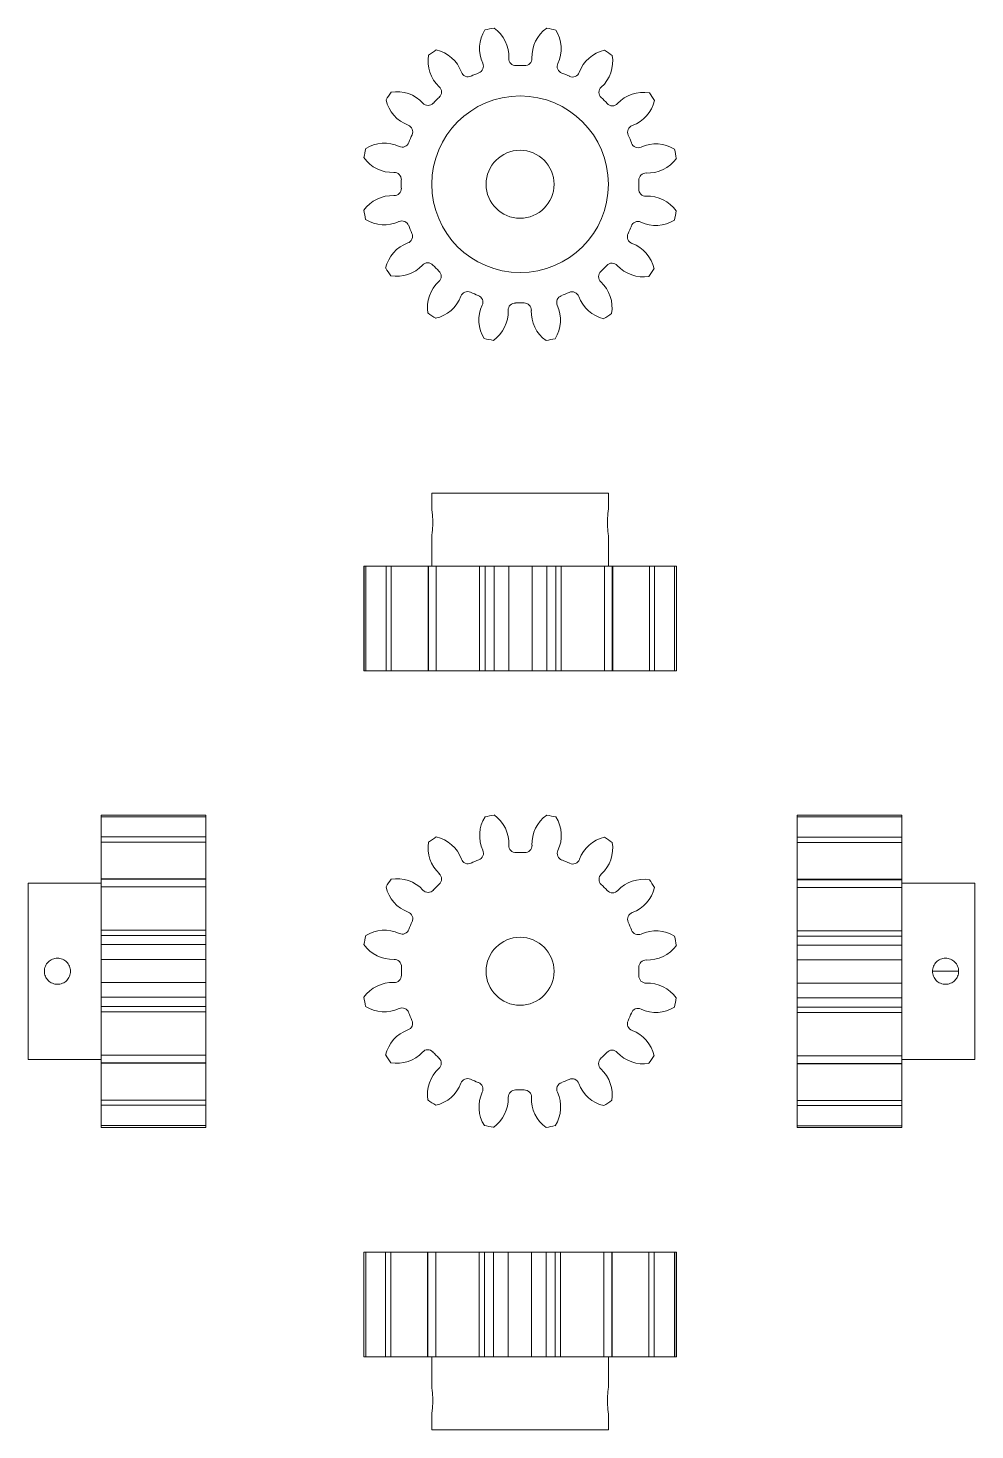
# Model space of a CAD drawing. Header units: millimetres. Extents: x -23 to 67, y -25 to 109.
import ezdxf

# ---------------------------------------------------------------- set-up
doc = ezdxf.new("R2010")
doc.units = ezdxf.units.MM

# ---------------------------------------------------------------- blocks, each defined once
blk = doc.blocks.new('A$C5B1C5D42')
at = {"color": 0, "linetype": 'Continuous', "lineweight": 0, "extrusion": (2.34144e-16, 0, -1)}
blk.add_circle((-21.31, 17.57), 3.25, dxfattribs=at)
at = {"color": 0, "linetype": 'Continuous', "lineweight": 0}
for centre, radius, start, end in [((20.81, 30.55), 3.37, 147.8391, 204.6808), ((21.31, 17.57), 15.15, 99.4449, 102.8008), ((16.87, 29.78), 3.37, 357.5649, 54.4066), ((25.81, 29.76), 3.37, 125.3391, 182.1808), ((21.31, 17.57), 15.15, 76.9449, 80.3008), ((21.88, 30.55), 3.37, 335.0649, 31.9066), ((15.88, 29.37), 3.37, 170.3391, 227.1808), ((21.31, 17.57), 15.15, 121.9449, 125.3008), ((12.53, 27.15), 3.37, 20.0649, 76.9066), ((30.14, 27.11), 3.37, 102.8391, 159.6808), ((26.8, 29.34), 3.37, 312.5649, 9.4066), ((21.31, 17.57), 15.15, 54.4449, 57.8008), ((21.31, 17.57), 11.36, 110.3288, 114.4169), ((21.31, 17.57), 11.36, 87.8288, 91.9169), ((21.31, 17.57), 11.37, 65.3288, 69.4168), ((21.31, 17.57), 15.15, 144.4449, 147.8008), ((11.77, 26.39), 3.37, 192.8391, 249.6808), ((9.53, 23.06), 3.37, 42.5649, 99.4066), ((21.31, 17.57), 11.37, 132.8288, 136.9167), ((21.31, 17.57), 11.37, 42.8288, 46.9168), ((33.12, 23), 3.37, 80.3391, 137.1808), ((30.89, 26.35), 3.37, 290.0649, 346.9066), ((21.31, 17.57), 15.15, 31.9449, 35.3008), ((8.33, 18.13), 3.37, 65.0649, 121.9066), ((21.31, 17.57), 11.37, 155.3288, 159.4169), ((21.31, 17.57), 11.36, 20.3288, 24.4169), ((21.31, 17.57), 15.15, 166.9449, 170.3008), ((34.3, 18.07), 3.37, 57.8391, 114.6808), ((21.31, 17.57), 15.15, 9.4449, 12.8008), ((9.12, 22.07), 3.37, 215.3391, 272.1808), ((33.52, 22.01), 3.37, 267.5649, 324.4066), ((21.31, 17.57), 11.36, 177.8288, 181.9169), ((21.31, 17.57), 11.37, 357.8288, 1.9169), ((9.1, 13.12), 3.37, 87.5649, 144.4066), ((33.5, 13.07), 3.37, 35.3391, 92.1808), ((21.31, 17.57), 15.15, 189.4449, 192.8008), ((21.31, 17.57), 15.15, 346.9449, 350.3008), ((8.33, 17.06), 3.37, 237.8391, 294.6808), ((21.31, 17.57), 11.37, 200.3288, 204.4169), ((21.31, 17.57), 11.37, 335.3288, 339.4167), ((34.3, 17), 3.37, 245.0649, 301.9066), ((11.73, 8.79), 3.37, 110.0649, 166.9066), ((30.85, 8.74), 3.37, 12.8391, 69.6808), ((21.31, 17.57), 15.15, 211.9449, 215.3008), ((9.51, 12.13), 3.37, 260.3391, 317.1808), ((21.31, 17.57), 11.37, 222.8288, 226.9168), ((21.31, 17.57), 11.36, 312.8288, 316.9169), ((33.09, 12.08), 3.37, 222.5649, 279.4066), ((21.31, 17.57), 15.15, 324.4449, 327.8008), ((15.82, 5.79), 3.37, 132.5649, 189.4066), ((26.75, 5.76), 3.37, 350.3391, 47.1808), ((12.49, 8.03), 3.37, 282.8391, 339.6808), ((21.31, 17.57), 11.37, 245.3288, 249.4168), ((21.31, 17.57), 11.36, 290.3288, 294.4169), ((30.09, 7.99), 3.37, 200.0649, 256.9066), ((20.75, 4.58), 3.37, 155.0649, 211.9066), ((16.81, 5.38), 3.37, 305.3391, 2.1808), ((21.31, 17.57), 11.36, 267.8288, 271.9169), ((25.76, 5.36), 3.37, 177.5649, 234.4066), ((21.82, 4.58), 3.37, 327.8391, 24.6808), ((21.31, 17.57), 15.15, 234.4449, 237.8008), ((21.31, 17.57), 15.15, 301.9449, 305.3008), ((21.31, 17.57), 15.15, 256.9449, 260.3008), ((21.31, 17.57), 15.15, 279.4449, 282.8008)]:
    blk.add_arc(centre, radius, start, end, dxfattribs=at)
at = {"color": 0, "linetype": 'Continuous', "lineweight": 0, "extrusion": (2.34144e-16, 1.54074e-33, -1)}
for centre, start, end in [((-20.91, 29.6), 268.0831, 2.4351), ((-9.27, 17.16), 178.0831, 272.4351), ((-21.72, 5.53), 88.0831, 182.4351)]:
    blk.add_arc(centre, 0.68, start, end, dxfattribs=at)
at = {"color": 0, "linetype": 'Continuous', "lineweight": 0, "extrusion": (2.34144e-16, 0, -1)}
for centre, start, end in [((-21.77, 29.6), 177.8192, 272.1712), ((-13.12, 26.4), 132.8192, 227.1712), ((-29.54, 26.36), 313.082, 47.4351), ((-30.15, 25.75), 222.8192, 317.1712), ((-32.28, 22.55), 335.5831, 69.9351), ((-9.28, 18.02), 87.8192, 182.1712), ((-32.59, 13.33), 20.5812, 114.9351), ((-10.35, 12.59), 155.5831, 249.9351), ((-32.26, 12.54), 290.3192, 24.6712), ((-12.48, 9.38), 42.8192, 137.1712), ((-30.11, 9.34), 43.0831, 137.4351), ((-16.29, 6.62), 20.3192, 114.6712), ((-17.08, 6.29), 110.5822, 204.9351), ((-25.5, 6.27), 335.3192, 69.6712), ((-20.86, 5.53), 357.8192, 92.1712)]:
    blk.add_arc(centre, 0.68, start, end, dxfattribs=at)
at = {"color": 0, "linetype": 'Continuous', "lineweight": 0, "extrusion": (2.34144e-16, 1.2326e-32, -1)}
for centre, start, end in [((-16.33, 28.53), 245.5831, 339.9351), ((-25.55, 28.84), 290.5816, 24.9351), ((-26.34, 28.51), 200.3192, 294.6712), ((-10.04, 21.8), 200.5831, 294.9351), ((-10.02, 13.38), 65.3192, 159.6712), ((-26.29, 6.6), 65.5831, 159.9351)]:
    blk.add_arc(centre, 0.68, start, end, dxfattribs=at)
at = {"color": 0, "linetype": 'Continuous', "lineweight": 0, "extrusion": (2.34144e-16, -2.46519e-32, -1)}
for centre, start, end in [((-17.13, 28.86), 155.3192, 249.6712), ((-13.09, 8.77), 133.082, 227.4351), ((-29.5, 8.73), 312.8192, 47.1712)]:
    blk.add_arc(centre, 0.68, start, end, dxfattribs=at)
at = {"color": 0, "linetype": 'Continuous', "lineweight": 0, "extrusion": (2.34144e-16, 2.46519e-32, -1)}
blk.add_arc((-12.52, 25.79), 0.68, 223.0813, 317.4351, dxfattribs=at)
at = {"color": 0, "linetype": 'Continuous', "lineweight": 0, "extrusion": (2.34144e-16, -1.2326e-32, -1)}
for centre, start, end in [((-10.37, 22.59), 110.3192, 204.6712), ((-32.61, 21.75), 245.3192, 339.6712)]:
    blk.add_arc(centre, 0.68, start, end, dxfattribs=at)
at = {"color": 0, "linetype": 'Continuous', "lineweight": 0, "extrusion": (2.34144e-16, -1.54074e-33, -1)}
blk.add_arc((-33.35, 17.97), 0.68, 358.0831, 92.4351, dxfattribs=at)
at = {"color": 0, "linetype": 'Continuous', "lineweight": 0, "extrusion": (2.34144e-16, -3.08149e-33, -1)}
blk.add_arc((-33.35, 17.11), 0.68, 267.8192, 2.1712, dxfattribs=at)
blk = doc.blocks.new('A$C5510505C')
at = {"color": 0, "linetype": 'Continuous', "lineweight": 0, "extrusion": (0, 1, 2.22045e-16)}
for p, q in [((6.54, 17), (6.36, 17)), ((6.36, 7), (6.36, 17)), ((8.45, 17), (6.54, 17)), ((6.54, 7), (6.54, 17)), ((8.95, 17), (8.45, 17)), ((8.45, 7), (8.45, 17)), ((11.98, 17), (8.95, 17)), ((8.95, 7), (8.95, 17)), ((11.98, 17), (12.46, 17)), ((12.5, 17), (12.46, 17)), ((12.46, 7), (12.46, 17)), ((13.24, 17), (12.5, 17)), ((12.5, 7), (12.5, 17)), ((15.65, 17), (13.24, 17)), ((13.24, 7), (13.24, 17)), ((15.65, 17), (16.57, 17)), ((17.32, 17), (16.57, 17)), ((17.32, 17), (17.38, 17)), ((17.89, 17), (17.38, 17)), ((17.38, 7), (17.38, 17)), ((18.76, 17), (17.89, 17)), ((17.89, 7), (17.89, 17)), ((20.18, 17), (18.76, 17)), ((18.76, 7), (18.76, 17)), ((20.18, 17), (20.88, 17)), ((20.18, 7), (20.18, 17)), ((21.69, 17), (20.88, 17)), ((21.69, 17), (22.39, 17)), ((23.8, 17), (22.39, 17)), ((22.39, 7), (22.39, 17)), ((24.67, 17), (23.8, 17)), ((23.8, 7), (23.8, 17)), ((25.19, 17), (24.67, 17)), ((24.67, 7), (24.67, 17)), ((25.19, 17), (25.26, 17)), ((25.19, 7), (25.19, 17)), ((26.01, 17), (25.26, 17)), ((26.01, 17), (26.93, 17)), ((29.33, 17), (26.93, 17)), ((30.07, 17), (29.33, 17)), ((29.33, 7), (29.33, 17)), ((30.12, 17), (30.07, 17)), ((30.07, 7), (30.07, 17)), ((30.12, 17), (30.61, 17)), ((30.12, 7), (30.12, 17)), ((33.64, 17), (30.61, 17)), ((34.14, 17), (33.64, 17)), ((33.64, 7), (33.64, 17)), ((36.08, 17), (34.14, 17)), ((34.14, 7), (34.14, 17)), ((36.25, 17), (36.08, 17)), ((36.08, 7), (36.08, 17)), ((36.26, 17), (36.25, 17)), ((36.25, 7), (36.25, 17)), ((36.26, 7), (36.26, 17)), ((6.54, 7), (6.36, 7)), ((8.45, 7), (6.54, 7)), ((8.95, 7), (8.45, 7)), ((11.98, 7), (8.95, 7)), ((11.98, 7), (12.46, 7)), ((12.5, 7), (12.46, 7)), ((13.24, 7), (12.5, 7)), ((12.87, 7), (12.87, 4.06)), ((15.65, 7), (13.24, 7)), ((15.65, 7), (16.57, 7)), ((17.32, 7), (16.57, 7)), ((17.32, 7), (17.38, 7)), ((17.89, 7), (17.38, 7)), ((18.76, 7), (17.89, 7)), ((20.18, 7), (18.76, 7)), ((20.18, 7), (20.88, 7)), ((21.69, 7), (20.88, 7)), ((21.69, 7), (22.39, 7)), ((23.8, 7), (22.39, 7)), ((24.67, 7), (23.8, 7)), ((25.19, 7), (24.67, 7)), ((25.19, 7), (25.26, 7)), ((26.01, 7), (25.26, 7)), ((26.01, 7), (26.93, 7)), ((29.33, 7), (26.93, 7)), ((30.07, 7), (29.33, 7)), ((29.76, 7), (29.76, 4.06)), ((30.12, 7), (30.07, 7)), ((30.12, 7), (30.61, 7)), ((33.64, 7), (30.61, 7)), ((34.14, 7), (33.64, 7)), ((36.08, 7), (34.14, 7)), ((36.25, 7), (36.08, 7)), ((36.26, 7), (36.25, 7)), ((12.87, 1.56), (12.87, 0)), ((29.76, 1.56), (29.76, 0)), ((12.87, 0), (29.76, 0))]:
    blk.add_line(p, q, dxfattribs=at)
at = {"color": 0, "linetype": 'Continuous', "lineweight": 0}
for points, knots in [([(12.87, 4.06), (12.87, 4.06), (12.87, 4.03), (12.89, 3.9), (12.9, 3.81), (12.92, 3.59), (12.94, 3.45), (12.95, 3.14), (12.96, 2.97), (12.96, 2.81)], [9.434246, 9.434246, 9.434246, 9.434246, 9.903669, 9.903669, 10.375261, 10.375261, 10.846867, 10.846867, 11.318473, 11.318473, 11.318473, 11.318473]), ([(29.67, 2.81), (29.67, 2.97), (29.67, 3.14), (29.69, 3.45), (29.7, 3.59), (29.73, 3.81), (29.74, 3.9), (29.76, 4.03), (29.76, 4.06), (29.76, 4.06)], [0, 0, 0, 0, 0.471607, 0.471607, 0.943214, 0.943214, 1.414813, 1.414813, 1.886412, 1.886412, 1.886412, 1.886412]), ([(12.96, 2.81), (12.96, 2.66), (12.95, 2.49), (12.94, 2.18), (12.92, 2.04), (12.9, 1.82), (12.89, 1.72), (12.87, 1.59), (12.87, 1.56), (12.87, 1.56)], [3.772824, 3.772824, 3.772824, 3.772824, 4.24443, 4.24443, 4.716037, 4.716037, 5.187629, 5.187629, 5.657052, 5.657052, 5.657052, 5.657052]), ([(29.76, 1.56), (29.76, 1.56), (29.76, 1.59), (29.74, 1.72), (29.73, 1.82), (29.7, 2.04), (29.69, 2.18), (29.67, 2.49), (29.67, 2.66), (29.67, 2.81)], [5.659236, 5.659236, 5.659236, 5.659236, 6.130836, 6.130836, 6.602435, 6.602435, 7.074042, 7.074042, 7.545649, 7.545649, 7.545649, 7.545649])]:
    blk.add_open_spline(points, degree=3, knots=knots, dxfattribs=at)
blk = doc.blocks.new('A$C510804FA')
at = {"color": 0, "linetype": 'Continuous', "lineweight": 0, "extrusion": (2.22045e-16, 1, 2.22045e-16)}
for p, q in [((-32.34, 17), (-32.51, 17)), ((-32.51, 7), (-32.51, 17)), ((-30.43, 17), (-32.34, 17)), ((-32.34, 7), (-32.34, 17)), ((-29.93, 17), (-30.43, 17)), ((-30.43, 7), (-30.43, 17)), ((-26.9, 17), (-29.93, 17)), ((-29.93, 7), (-29.93, 17)), ((-26.9, 17), (-26.42, 17)), ((-26.38, 17), (-26.42, 17)), ((-26.42, 7), (-26.42, 17)), ((-25.64, 17), (-26.38, 17)), ((-26.38, 7), (-26.38, 17)), ((-23.23, 17), (-25.64, 17)), ((-25.64, 7), (-25.64, 17)), ((-23.23, 17), (-22.31, 17)), ((-21.56, 17), (-22.31, 17)), ((-21.56, 17), (-21.5, 17)), ((-20.99, 17), (-21.5, 17)), ((-21.5, 7), (-21.5, 17)), ((-20.12, 17), (-20.99, 17)), ((-20.99, 7), (-20.99, 17)), ((-18.7, 17), (-20.12, 17)), ((-20.12, 7), (-20.12, 17)), ((-18.7, 17), (-18, 17)), ((-18.7, 7), (-18.7, 17)), ((-17.19, 17), (-18, 17)), ((-17.19, 17), (-16.49, 17)), ((-15.08, 17), (-16.49, 17)), ((-16.49, 7), (-16.49, 17)), ((-14.21, 17), (-15.08, 17)), ((-15.08, 7), (-15.08, 17)), ((-13.69, 17), (-14.21, 17)), ((-14.21, 7), (-14.21, 17)), ((-13.69, 17), (-13.62, 17)), ((-13.69, 7), (-13.69, 17)), ((-12.87, 17), (-13.62, 17)), ((-12.87, 17), (-11.95, 17)), ((-9.55, 17), (-11.95, 17)), ((-8.81, 17), (-9.55, 17)), ((-9.55, 7), (-9.55, 17)), ((-8.76, 17), (-8.81, 17)), ((-8.81, 7), (-8.81, 17)), ((-8.76, 17), (-8.27, 17)), ((-8.76, 7), (-8.76, 17)), ((-5.24, 17), (-8.27, 17)), ((-4.74, 17), (-5.24, 17)), ((-5.24, 7), (-5.24, 17)), ((-2.8, 17), (-4.74, 17)), ((-4.74, 7), (-4.74, 17)), ((-2.63, 17), (-2.8, 17)), ((-2.8, 7), (-2.8, 17)), ((-2.62, 17), (-2.63, 17)), ((-2.63, 7), (-2.63, 17)), ((-2.62, 7), (-2.62, 17)), ((-32.34, 7), (-32.51, 7)), ((-30.43, 7), (-32.34, 7)), ((-29.93, 7), (-30.43, 7)), ((-26.9, 7), (-29.93, 7)), ((-26.9, 7), (-26.42, 7)), ((-26.38, 7), (-26.42, 7)), ((-25.64, 7), (-26.38, 7)), ((-26.01, 7), (-26.01, 0)), ((-23.23, 7), (-25.64, 7)), ((-23.23, 7), (-22.31, 7)), ((-21.56, 7), (-22.31, 7)), ((-21.56, 7), (-21.5, 7)), ((-20.99, 7), (-21.5, 7)), ((-20.12, 7), (-20.99, 7)), ((-18.7, 7), (-20.12, 7)), ((-18.7, 7), (-18, 7)), ((-17.19, 7), (-18, 7)), ((-17.19, 7), (-16.49, 7)), ((-15.08, 7), (-16.49, 7)), ((-14.21, 7), (-15.08, 7)), ((-13.69, 7), (-14.21, 7)), ((-13.69, 7), (-13.62, 7)), ((-12.87, 7), (-13.62, 7)), ((-12.87, 7), (-11.95, 7)), ((-9.55, 7), (-11.95, 7)), ((-8.81, 7), (-9.55, 7)), ((-9.12, 7), (-9.12, 0)), ((-8.76, 7), (-8.81, 7)), ((-8.76, 7), (-8.27, 7)), ((-5.24, 7), (-8.27, 7)), ((-4.74, 7), (-5.24, 7)), ((-2.8, 7), (-4.74, 7)), ((-2.63, 7), (-2.8, 7)), ((-2.62, 7), (-2.63, 7)), ((-26.01, 0), (-9.12, 0))]:
    blk.add_line(p, q, dxfattribs=at)
at = {"color": 0, "linetype": 'Continuous', "lineweight": 0}
blk.add_open_spline([(-16.32, 2.81), (-16.32, 2.66), (-16.35, 2.49), (-16.48, 2.18), (-16.57, 2.04), (-16.8, 1.82), (-16.94, 1.72), (-17.24, 1.59), (-17.41, 1.56), (-17.73, 1.56), (-17.89, 1.59), (-18.2, 1.72), (-18.34, 1.82), (-18.56, 2.04), (-18.66, 2.18), (-18.79, 2.49), (-18.82, 2.66), (-18.82, 2.81), (-18.82, 2.97), (-18.79, 3.14), (-18.66, 3.45), (-18.56, 3.59), (-18.34, 3.81), (-18.2, 3.9), (-17.89, 4.03), (-17.73, 4.06), (-17.41, 4.06), (-17.24, 4.03), (-16.94, 3.9), (-16.8, 3.81), (-16.57, 3.59), (-16.48, 3.45), (-16.35, 3.14), (-16.32, 2.97), (-16.32, 2.81)], degree=3, knots=[3.772824, 3.772824, 3.772824, 3.772824, 4.24443, 4.24443, 4.716037, 4.716037, 5.187629, 5.187629, 5.659221, 5.659221, 6.130827, 6.130827, 6.602433, 6.602433, 7.074041, 7.074041, 7.545649, 7.545649, 7.545649, 8.017256, 8.017256, 8.488864, 8.488864, 8.96047, 8.96047, 9.432076, 9.432076, 9.903669, 9.903669, 10.375261, 10.375261, 10.846867, 10.846867, 11.318473, 11.318473, 11.318473, 11.318473], dxfattribs=at)
blk = doc.blocks.new('A$C6C895F0E')
at = {"color": 0, "linetype": 'Continuous', "lineweight": 0, "extrusion": (1.22465e-16, 1, 2.22045e-16)}
for p, q in [((-36.09, 17), (-36.26, 17)), ((-36.26, 7), (-36.26, 17)), ((-34.17, 17), (-36.09, 17)), ((-36.09, 7), (-36.09, 17)), ((-33.68, 17), (-34.17, 17)), ((-34.17, 7), (-34.17, 17)), ((-30.65, 17), (-33.68, 17)), ((-33.68, 7), (-33.68, 17)), ((-30.65, 17), (-30.17, 17)), ((-30.12, 17), (-30.17, 17)), ((-30.17, 7), (-30.17, 17)), ((-29.39, 17), (-30.12, 17)), ((-30.12, 7), (-30.12, 17)), ((-26.98, 17), (-29.39, 17)), ((-29.39, 7), (-29.39, 17)), ((-26.98, 17), (-26.06, 17)), ((-25.31, 17), (-26.06, 17)), ((-25.31, 17), (-25.24, 17)), ((-24.74, 17), (-25.24, 17)), ((-25.24, 7), (-25.24, 17)), ((-23.87, 17), (-24.74, 17)), ((-24.74, 7), (-24.74, 17)), ((-22.45, 17), (-23.87, 17)), ((-23.87, 7), (-23.87, 17)), ((-22.45, 17), (-21.74, 17)), ((-22.45, 7), (-22.45, 17)), ((-20.93, 17), (-21.74, 17)), ((-20.93, 17), (-20.23, 17)), ((-18.83, 17), (-20.23, 17)), ((-20.23, 7), (-20.23, 17)), ((-17.96, 17), (-18.83, 17)), ((-18.83, 7), (-18.83, 17)), ((-17.44, 17), (-17.96, 17)), ((-17.96, 7), (-17.96, 17)), ((-17.44, 17), (-17.36, 17)), ((-17.44, 7), (-17.44, 17)), ((-16.61, 17), (-17.36, 17)), ((-16.61, 17), (-15.7, 17)), ((-13.29, 17), (-15.7, 17)), ((-12.56, 17), (-13.29, 17)), ((-13.29, 7), (-13.29, 17)), ((-12.51, 17), (-12.56, 17)), ((-12.56, 7), (-12.56, 17)), ((-12.51, 17), (-12.01, 17)), ((-12.51, 7), (-12.51, 17)), ((-8.98, 17), (-12.01, 17)), ((-8.49, 17), (-8.98, 17)), ((-8.98, 7), (-8.98, 17)), ((-6.55, 17), (-8.49, 17)), ((-8.49, 7), (-8.49, 17)), ((-6.38, 17), (-6.55, 17)), ((-6.55, 7), (-6.55, 17)), ((-6.36, 17), (-6.38, 17)), ((-6.38, 7), (-6.38, 17)), ((-6.36, 7), (-6.36, 17)), ((-36.09, 7), (-36.26, 7)), ((-34.17, 7), (-36.09, 7)), ((-33.68, 7), (-34.17, 7)), ((-30.65, 7), (-33.68, 7)), ((-30.65, 7), (-30.17, 7)), ((-30.12, 7), (-30.17, 7)), ((-29.39, 7), (-30.12, 7)), ((-29.76, 7), (-29.76, 4.06)), ((-26.98, 7), (-29.39, 7)), ((-26.98, 7), (-26.06, 7)), ((-25.31, 7), (-26.06, 7)), ((-25.31, 7), (-25.24, 7)), ((-24.74, 7), (-25.24, 7)), ((-23.87, 7), (-24.74, 7)), ((-22.45, 7), (-23.87, 7)), ((-22.45, 7), (-21.74, 7)), ((-20.93, 7), (-21.74, 7)), ((-20.93, 7), (-20.23, 7)), ((-18.83, 7), (-20.23, 7)), ((-17.96, 7), (-18.83, 7)), ((-17.44, 7), (-17.96, 7)), ((-17.44, 7), (-17.36, 7)), ((-16.61, 7), (-17.36, 7)), ((-16.61, 7), (-15.7, 7)), ((-13.29, 7), (-15.7, 7)), ((-12.56, 7), (-13.29, 7)), ((-12.87, 7), (-12.87, 4.06)), ((-12.51, 7), (-12.56, 7)), ((-12.51, 7), (-12.01, 7)), ((-8.98, 7), (-12.01, 7)), ((-8.49, 7), (-8.98, 7)), ((-6.55, 7), (-8.49, 7)), ((-6.38, 7), (-6.55, 7)), ((-6.36, 7), (-6.38, 7)), ((-29.76, 1.56), (-29.76, 0)), ((-12.87, 1.56), (-12.87, 0)), ((-29.76, 0), (-12.87, 0))]:
    blk.add_line(p, q, dxfattribs=at)
at = {"color": 0, "linetype": 'Continuous', "lineweight": 0}
for points, knots in [([(-29.76, 4.06), (-29.76, 4.06), (-29.76, 4.03), (-29.74, 3.9), (-29.73, 3.81), (-29.7, 3.59), (-29.69, 3.45), (-29.67, 3.14), (-29.67, 2.97), (-29.67, 2.66), (-29.67, 2.49), (-29.69, 2.18), (-29.7, 2.04), (-29.73, 1.82), (-29.74, 1.72), (-29.76, 1.59), (-29.76, 1.56), (-29.76, 1.56)], [1.886412, 1.886412, 1.886412, 1.886412, 2.358011, 2.358011, 2.82961, 2.82961, 3.301217, 3.301217, 3.772824, 3.772824, 4.244431, 4.244431, 4.716038, 4.716038, 5.187637, 5.187637, 5.659236, 5.659236, 5.659236, 5.659236]), ([(-12.96, 2.81), (-12.96, 2.66), (-12.95, 2.49), (-12.94, 2.18), (-12.92, 2.04), (-12.9, 1.82), (-12.89, 1.72), (-12.87, 1.59), (-12.87, 1.56), (-12.87, 1.56), (-12.87, 1.59), (-12.89, 1.72), (-12.9, 1.82), (-12.92, 2.04), (-12.94, 2.18), (-12.95, 2.49), (-12.96, 2.66), (-12.96, 2.81), (-12.96, 2.97), (-12.95, 3.14), (-12.94, 3.45), (-12.92, 3.59), (-12.9, 3.81), (-12.89, 3.9), (-12.87, 4.03), (-12.87, 4.06), (-12.87, 4.06), (-12.87, 4.03), (-12.89, 3.9), (-12.9, 3.81), (-12.92, 3.59), (-12.94, 3.45), (-12.95, 3.14), (-12.96, 2.97), (-12.96, 2.81)], [3.772824, 3.772824, 3.772824, 3.772824, 4.24443, 4.24443, 4.716037, 4.716037, 5.187629, 5.187629, 5.659221, 5.659221, 6.130827, 6.130827, 6.602433, 6.602433, 7.074041, 7.074041, 7.545649, 7.545649, 7.545649, 8.017256, 8.017256, 8.488864, 8.488864, 8.96047, 8.96047, 9.432076, 9.432076, 9.903669, 9.903669, 10.375261, 10.375261, 10.846867, 10.846867, 11.318473, 11.318473, 11.318473, 11.318473])]:
    blk.add_open_spline(points, degree=3, knots=knots, dxfattribs=at)
blk = doc.blocks.new('A$C3A131BA3')
at = {"color": 0, "linetype": 'Continuous', "lineweight": 0, "extrusion": (2.22045e-16, 1, 2.22045e-16)}
for p, q in [((2.79, 17), (2.62, 17)), ((2.62, 7), (2.62, 17)), ((4.71, 17), (2.79, 17)), ((2.79, 7), (2.79, 17)), ((5.2, 17), (4.71, 17)), ((4.71, 7), (4.71, 17)), ((8.23, 17), (5.2, 17)), ((5.2, 7), (5.2, 17)), ((8.23, 17), (8.71, 17)), ((8.75, 17), (8.71, 17)), ((8.71, 7), (8.71, 17)), ((9.49, 17), (8.75, 17)), ((8.75, 7), (8.75, 17)), ((11.9, 17), (9.49, 17)), ((9.49, 7), (9.49, 17)), ((11.9, 17), (12.82, 17)), ((13.57, 17), (12.82, 17)), ((13.57, 17), (13.63, 17)), ((14.14, 17), (13.63, 17)), ((13.63, 7), (13.63, 17)), ((15.01, 17), (14.14, 17)), ((14.14, 7), (14.14, 17)), ((16.43, 17), (15.01, 17)), ((15.01, 7), (15.01, 17)), ((16.43, 17), (17.14, 17)), ((16.43, 7), (16.43, 17)), ((17.95, 17), (17.14, 17)), ((17.95, 17), (18.65, 17)), ((20.05, 17), (18.65, 17)), ((18.65, 7), (18.65, 17)), ((20.92, 17), (20.05, 17)), ((20.05, 7), (20.05, 17)), ((21.44, 17), (20.92, 17)), ((20.92, 7), (20.92, 17)), ((21.44, 17), (21.51, 17)), ((21.44, 7), (21.44, 17)), ((22.26, 17), (21.51, 17)), ((22.26, 17), (23.18, 17)), ((25.58, 17), (23.18, 17)), ((26.32, 17), (25.58, 17)), ((25.58, 7), (25.58, 17)), ((26.37, 17), (26.32, 17)), ((26.32, 7), (26.32, 17)), ((26.37, 17), (26.86, 17)), ((26.37, 7), (26.37, 17)), ((29.89, 17), (26.86, 17)), ((30.39, 17), (29.89, 17)), ((29.89, 7), (29.89, 17)), ((32.33, 17), (30.39, 17)), ((30.39, 7), (30.39, 17)), ((32.5, 17), (32.33, 17)), ((32.33, 7), (32.33, 17)), ((32.51, 17), (32.5, 17)), ((32.5, 7), (32.5, 17)), ((32.51, 7), (32.51, 17)), ((2.79, 7), (2.62, 7)), ((4.71, 7), (2.79, 7)), ((5.2, 7), (4.71, 7)), ((8.23, 7), (5.2, 7)), ((8.23, 7), (8.71, 7)), ((8.75, 7), (8.71, 7)), ((9.49, 7), (8.75, 7)), ((9.12, 7), (9.12, 0)), ((11.9, 7), (9.49, 7)), ((11.9, 7), (12.82, 7)), ((13.57, 7), (12.82, 7)), ((13.57, 7), (13.63, 7)), ((14.14, 7), (13.63, 7)), ((15.01, 7), (14.14, 7)), ((16.43, 7), (15.01, 7)), ((16.43, 7), (17.14, 7)), ((17.95, 7), (17.14, 7)), ((17.95, 7), (18.65, 7)), ((20.05, 7), (18.65, 7)), ((20.92, 7), (20.05, 7)), ((21.44, 7), (20.92, 7)), ((21.44, 7), (21.51, 7)), ((22.26, 7), (21.51, 7)), ((22.26, 7), (23.18, 7)), ((25.58, 7), (23.18, 7)), ((26.32, 7), (25.58, 7)), ((26.01, 7), (26.01, 0)), ((26.37, 7), (26.32, 7)), ((26.37, 7), (26.86, 7)), ((29.89, 7), (26.86, 7)), ((30.39, 7), (29.89, 7)), ((32.33, 7), (30.39, 7)), ((32.5, 7), (32.33, 7)), ((32.51, 7), (32.5, 7)), ((17.57, 4.06), (17.57, 1.56)), ((9.12, 0), (17.57, 0)), ((17.57, 0), (26.01, 0))]:
    blk.add_line(p, q, dxfattribs=at)
at = {"color": 0, "linetype": 'Continuous', "lineweight": 0}
for points, knots in [([(16.32, 2.81), (16.32, 2.97), (16.35, 3.14), (16.48, 3.45), (16.57, 3.59), (16.79, 3.81), (16.93, 3.9), (17.24, 4.03), (17.41, 4.06), (17.57, 4.06)], [0, 0, 0, 0, 0.471607, 0.471607, 0.943214, 0.943214, 1.414813, 1.414813, 1.886412, 1.886412, 1.886412, 1.886412]), ([(17.57, 4.06), (17.72, 4.06), (17.89, 4.03), (18.2, 3.9), (18.34, 3.81), (18.56, 3.59), (18.66, 3.45), (18.78, 3.14), (18.82, 2.97), (18.82, 2.66), (18.78, 2.49), (18.66, 2.18), (18.56, 2.04), (18.34, 1.82), (18.2, 1.72), (17.89, 1.59), (17.72, 1.56), (17.57, 1.56)], [1.886412, 1.886412, 1.886412, 1.886412, 2.358011, 2.358011, 2.82961, 2.82961, 3.301217, 3.301217, 3.772824, 3.772824, 4.244431, 4.244431, 4.716038, 4.716038, 5.187637, 5.187637, 5.659236, 5.659236, 5.659236, 5.659236]), ([(17.57, 1.56), (17.41, 1.56), (17.24, 1.59), (16.93, 1.72), (16.79, 1.82), (16.57, 2.04), (16.48, 2.18), (16.35, 2.49), (16.32, 2.66), (16.32, 2.81)], [5.659236, 5.659236, 5.659236, 5.659236, 6.130836, 6.130836, 6.602435, 6.602435, 7.074042, 7.074042, 7.545649, 7.545649, 7.545649, 7.545649])]:
    blk.add_open_spline(points, degree=3, knots=knots, dxfattribs=at)
blk = doc.blocks.new('A$C6A8F308C')
at = {"color": 0, "linetype": 'Continuous', "lineweight": 0, "extrusion": (0, 0, -1)}
blk.add_circle((21.31, 60.1), 8.45, dxfattribs=at)
at = {"color": 0, "linetype": 'Continuous', "lineweight": 0}
blk.add_circle((-21.31, 60.1), 3.25, dxfattribs=at)
for centre, radius, start, end in [((-21.82, 73.08), 3.37, 147.8391, 204.6808), ((-21.31, 60.1), 15.15, 99.4449, 102.8008), ((-25.76, 72.31), 3.37, 357.5649, 54.4066), ((-16.81, 72.29), 3.37, 125.3391, 182.1808), ((-21.31, 60.1), 15.15, 76.9449, 80.3008), ((-20.75, 73.08), 3.37, 335.0649, 31.9066), ((-26.75, 71.9), 3.37, 170.3391, 227.1808), ((-21.31, 60.1), 15.15, 121.9449, 125.3008), ((-30.09, 69.68), 3.37, 20.0649, 76.9066), ((-12.49, 69.64), 3.37, 102.8391, 159.6808), ((-21.31, 60.1), 15.15, 54.4449, 57.8008), ((-21.31, 60.1), 11.36, 87.8288, 91.9169), ((-15.82, 71.87), 3.37, 312.5649, 9.4066), ((-21.31, 60.1), 11.36, 110.3288, 114.4169), ((-21.31, 60.1), 11.37, 65.3288, 69.4168), ((-21.31, 60.1), 15.15, 144.4449, 147.8008), ((-33.09, 65.59), 3.37, 42.5649, 99.4066), ((-21.31, 60.1), 11.36, 132.8288, 136.9169), ((-9.51, 65.53), 3.37, 80.3391, 137.1808), ((-21.31, 60.1), 15.15, 31.9449, 35.3008), ((-30.85, 68.92), 3.37, 192.8391, 249.6808), ((-21.31, 60.1), 11.37, 42.8288, 46.9168), ((-11.73, 68.88), 3.37, 290.0649, 346.9066), ((-21.31, 60.1), 11.37, 155.3288, 159.4167), ((-21.31, 60.1), 11.37, 20.3288, 24.4169), ((-21.31, 60.1), 15.15, 166.9449, 170.3008), ((-34.3, 60.66), 3.37, 65.0649, 121.9066), ((-8.33, 60.6), 3.37, 57.8391, 114.6808), ((-21.31, 60.1), 15.15, 9.4449, 12.8008), ((-33.5, 64.6), 3.37, 215.3391, 272.1808), ((-9.1, 64.54), 3.37, 267.5649, 324.4066), ((-21.31, 60.1), 11.37, 177.8288, 181.9169), ((-21.31, 60.1), 11.36, 357.8288, 1.9169), ((-33.52, 55.65), 3.37, 87.5649, 144.4066), ((-9.12, 55.6), 3.37, 35.3391, 92.1808), ((-21.31, 60.1), 15.15, 189.4449, 192.8008), ((-34.3, 59.59), 3.37, 237.8391, 294.6808), ((-8.33, 59.53), 3.37, 245.0649, 301.9066), ((-21.31, 60.1), 15.15, 346.9449, 350.3008), ((-21.31, 60.1), 11.36, 200.3288, 204.4169), ((-21.31, 60.1), 11.37, 335.3288, 339.4169), ((-30.89, 51.32), 3.37, 110.0649, 166.9066), ((-11.77, 51.27), 3.37, 12.8391, 69.6808), ((-33.12, 54.66), 3.37, 260.3391, 317.1808), ((-21.31, 60.1), 11.37, 222.8288, 226.9168), ((-21.31, 60.1), 11.37, 312.8288, 316.9167), ((-9.53, 54.61), 3.37, 222.5649, 279.4066), ((-21.31, 60.1), 15.15, 211.9449, 215.3008), ((-21.31, 60.1), 15.15, 324.4449, 327.8008), ((-26.8, 48.32), 3.37, 132.5649, 189.4066), ((-21.31, 60.1), 11.37, 245.3288, 249.4168), ((-21.31, 60.1), 11.36, 290.3288, 294.4169), ((-15.88, 48.29), 3.37, 350.3391, 47.1808), ((-30.14, 50.56), 3.37, 282.8391, 339.6808), ((-21.88, 47.11), 3.37, 155.0649, 211.9066), ((-21.31, 60.1), 11.36, 267.8288, 271.9169), ((-20.81, 47.11), 3.37, 327.8391, 24.6808), ((-12.53, 50.52), 3.37, 200.0649, 256.9066), ((-21.31, 60.1), 15.15, 234.4449, 237.8008), ((-25.81, 47.91), 3.37, 305.3391, 2.1808), ((-16.87, 47.89), 3.37, 177.5649, 234.4066), ((-21.31, 60.1), 15.15, 301.9449, 305.3008), ((-21.31, 60.1), 15.15, 256.9449, 260.3008), ((-21.31, 60.1), 15.15, 279.4449, 282.8008)]:
    blk.add_arc(centre, radius, start, end, dxfattribs=at)
at = {"color": 0, "linetype": 'Continuous', "lineweight": 0, "extrusion": (0, 0, -1)}
for centre, start, end in [((25.5, 71.39), 155.3192, 249.6712), ((21.72, 72.13), 268.0831, 2.4351), ((20.86, 72.13), 177.8192, 272.1712), ((17.08, 71.37), 290.5822, 24.9351), ((26.29, 71.06), 245.5831, 339.9351), ((16.29, 71.04), 200.3192, 294.6712), ((29.5, 68.93), 132.8192, 227.1712), ((13.09, 68.89), 313.082, 47.4351), ((30.11, 68.32), 223.0831, 317.4351), ((12.48, 68.28), 222.8192, 317.1712), ((32.26, 65.12), 110.3192, 204.6712), ((10.35, 65.08), 335.5831, 69.9351), ((32.59, 64.33), 200.5812, 294.9351), ((10.02, 64.28), 245.3192, 339.6712), ((33.35, 60.55), 87.8192, 182.1712), ((9.27, 60.5), 358.0831, 92.4351), ((33.35, 59.69), 178.0831, 272.4351), ((9.28, 59.64), 267.8192, 2.1712), ((32.61, 55.91), 65.3192, 159.6712), ((10.04, 55.86), 20.5831, 114.9351), ((32.28, 55.12), 155.5831, 249.9351), ((10.37, 55.07), 290.3192, 24.6712), ((30.15, 51.91), 42.8192, 137.1712), ((12.52, 51.87), 43.0813, 137.4351), ((29.54, 51.3), 133.082, 227.4351), ((13.12, 51.26), 312.8192, 47.1712), ((26.34, 49.15), 20.3192, 114.6712), ((16.33, 49.13), 65.5831, 159.9351), ((25.55, 48.82), 110.5816, 204.9351), ((21.77, 48.06), 357.8192, 92.1712), ((20.91, 48.06), 88.0831, 182.4351), ((17.13, 48.8), 335.3192, 69.6712)]:
    blk.add_arc(centre, 0.68, start, end, dxfattribs=at)

msp = doc.modelspace()

# ---------------------------------------------------------------- block references
for name, p in [('A$C6A8F308C', (44.97, 33.61)), ('A$C5B1C5D42', (2.35, 0.84)), ('A$C5510505C', (2.35, -25.48))]:
    msp.add_blockref(name, p)
for name, p, rotation in [('A$C6C895F0E', (2.35, 64.16), 180), ('A$C510804FA', (-23.41, 0.84), 270), ('A$C3A131BA3', (67.17, 0.84), 90)]:
    msp.add_blockref(name, p, dxfattribs=dict(rotation=rotation))

doc.saveas('drawing.dxf')
